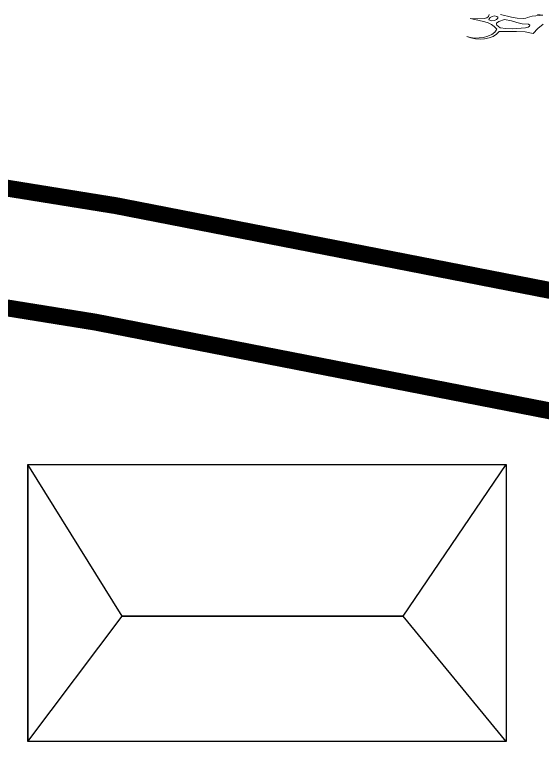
# Model space of a CAD drawing. Header units: inches. Extents: x -340059099 to 1458168, y 1119167 to 1294232938.
# Drawn here: x 470795.6 to 471107.5, y 2616271.2 to 2616710.1 of the extents above; entities that cross this region are included whole.
import ezdxf

# ---------------------------------------------------------------- set-up
doc = ezdxf.new("R2010")
doc.units = ezdxf.units.IN
doc.header["$MEASUREMENT"] = 0
doc.layers.add('BUILDING', color=5, linetype='Continuous', lineweight=15)
doc.layers.add('TREE', color=3, linetype='Continuous', lineweight=15)
doc.layers.add('Text', color=7, linetype='Continuous')

# ---------------------------------------------------------------- blocks, each defined once
blk = doc.blocks.new('tree2')
at = {"layer": 'TREE'}
for points in [[(5206.7713, 5947.0064), (5206.7512, 5946.9903), (5206.7349, 5946.9722), (5206.706, 5946.9783), (5206.6752, 5946.9799), (5206.6127, 5946.9805), (5206.6028, 5946.97), (5206.5905, 5946.9623), (5206.576, 5946.9568), (5206.56, 5946.9534), (5206.5434, 5946.9525), (5206.5268, 5946.9537), (5206.5107, 5946.9568), (5206.4963, 5946.9614), (5206.5092, 5946.958), (5206.5243, 5946.9565), (5206.5403, 5946.9568), (5206.5563, 5946.9589), (5206.5717, 5946.9632), (5206.5856, 5946.9697), (5206.5967, 5946.978), (5206.6044, 5946.9888), (5206.5948, 5946.998), (5206.5846, 5947.0051), (5206.5733, 5947.0107), (5206.5612, 5947.015), (5206.5354, 5947.0211), (5206.5074, 5947.0264), (5206.5345, 5947.0254), (5206.5582, 5947.027), (5206.5674, 5947.0298), (5206.5736, 5947.0347), (5206.576, 5947.0418)], [(5206.6176, 5947.0412), (5206.6573, 5947.0316), (5206.6773, 5947.0279), (5206.6989, 5947.0267), (5206.7081, 5947.0276), (5206.7146, 5947.0307), (5206.7309, 5947.035), (5206.7697, 5947.0384), (5206.7509, 5947.0408)], [(5206.5754, 5947.0218), (5206.585, 5947.019), (5206.5951, 5947.0193), (5206.6034, 5947.0227), (5206.6077, 5947.0285), (5206.6071, 5947.0319), (5206.6044, 5947.0344), (5206.5951, 5947.0362), (5206.5874, 5947.0347), (5206.5806, 5947.0307), (5206.576, 5947.0261), (5206.5754, 5947.0218)], [(5206.6158, 5946.9931), (5206.6367, 5946.9903), (5206.6598, 5946.99), (5206.7078, 5946.9931), (5206.7171, 5946.9956), (5206.7223, 5946.9987), (5206.7226, 5947.0023), (5206.7186, 5947.006), (5206.6952, 5947.0079), (5206.6764, 5947.0125), (5206.657, 5947.0184), (5206.6315, 5947.0227), (5206.6117, 5947.0159), (5206.6028, 5947.01), (5206.6025, 5947.007), (5206.6044, 5947.0033), (5206.6158, 5946.9931)]]:
    blk.add_lwpolyline(points, dxfattribs=at)

msp = doc.modelspace()

# ---------------------------------------------------------------- linework, layer by layer
at = {"layer": 'BUILDING', "const_width": 10}
for points in [[(470470.78, 2616676.54), (470608.13, 2616636.96), (470855.36, 2616597.14), (471136.23, 2616542.25), (471348.63, 2616500.75), (471444.01, 2616454.15), (471521.1, 2616429.94), (471597.06, 2616471.34), (471608.83, 2616533.77), (471611.08, 2616593.38), (471621.17, 2616640.49), (471660.41, 2616678.66), (471688.44, 2616690.2), (471710.31, 2616684.78), (471741.7, 2616672.06), (471768.05, 2616655.57), (471768.05, 2616655.57), (471768.05, 2616655.57), (471768.05, 2616655.57)], [(470440.83, 2616612.32), (470592.82, 2616568.52), (470843.08, 2616528.22), (471122.81, 2616473.55), (471326.17, 2616433.81), (471418.02, 2616388.94), (471528.5, 2616354.25), (471659.7, 2616425.76), (471678.59, 2616525.93), (471680.8, 2616584.66), (471685.17, 2616605.09), (471695.58, 2616615.22), (471709.75, 2616609.48), (471827.04, 2616591.73)]]:
    msp.add_lwpolyline(points, dxfattribs=at)
at = {"layer": 'Text'}
msp.add_lwpolyline([(470803.36, 2616443.83), (471086.22, 2616443.83), (471086.22, 2616279.92), (470803.36, 2616279.92)], close=True, dxfattribs=at)
msp.add_lwpolyline([(471025.35, 2616354), (471086.22, 2616443.83), (471086.22, 2616279.92), (471025.35, 2616354), (470859, 2616354), (470803.36, 2616443.83), (470803.36, 2616279.92), (470859, 2616354)], dxfattribs=at)
at = {"layer": 'Text', "color": 6}
msp.add_lwpolyline([(470859, 2616354), (471025.35, 2616354)], dxfattribs=at)
at = {"layer": 'Text', "color": 1}
msp.add_circle((469844, 2616428.5), 81808.03, dxfattribs=at)

# ---------------------------------------------------------------- block references
at = {"layer": 'TREE', "color": 3, "xscale": 164.188119242317, "yscale": 164.1881192402798, "zscale": 164.1881192413053}
msp.add_blockref('tree2', (-383781.81, 1640276.79), dxfattribs=at)

doc.saveas('drawing.dxf')
